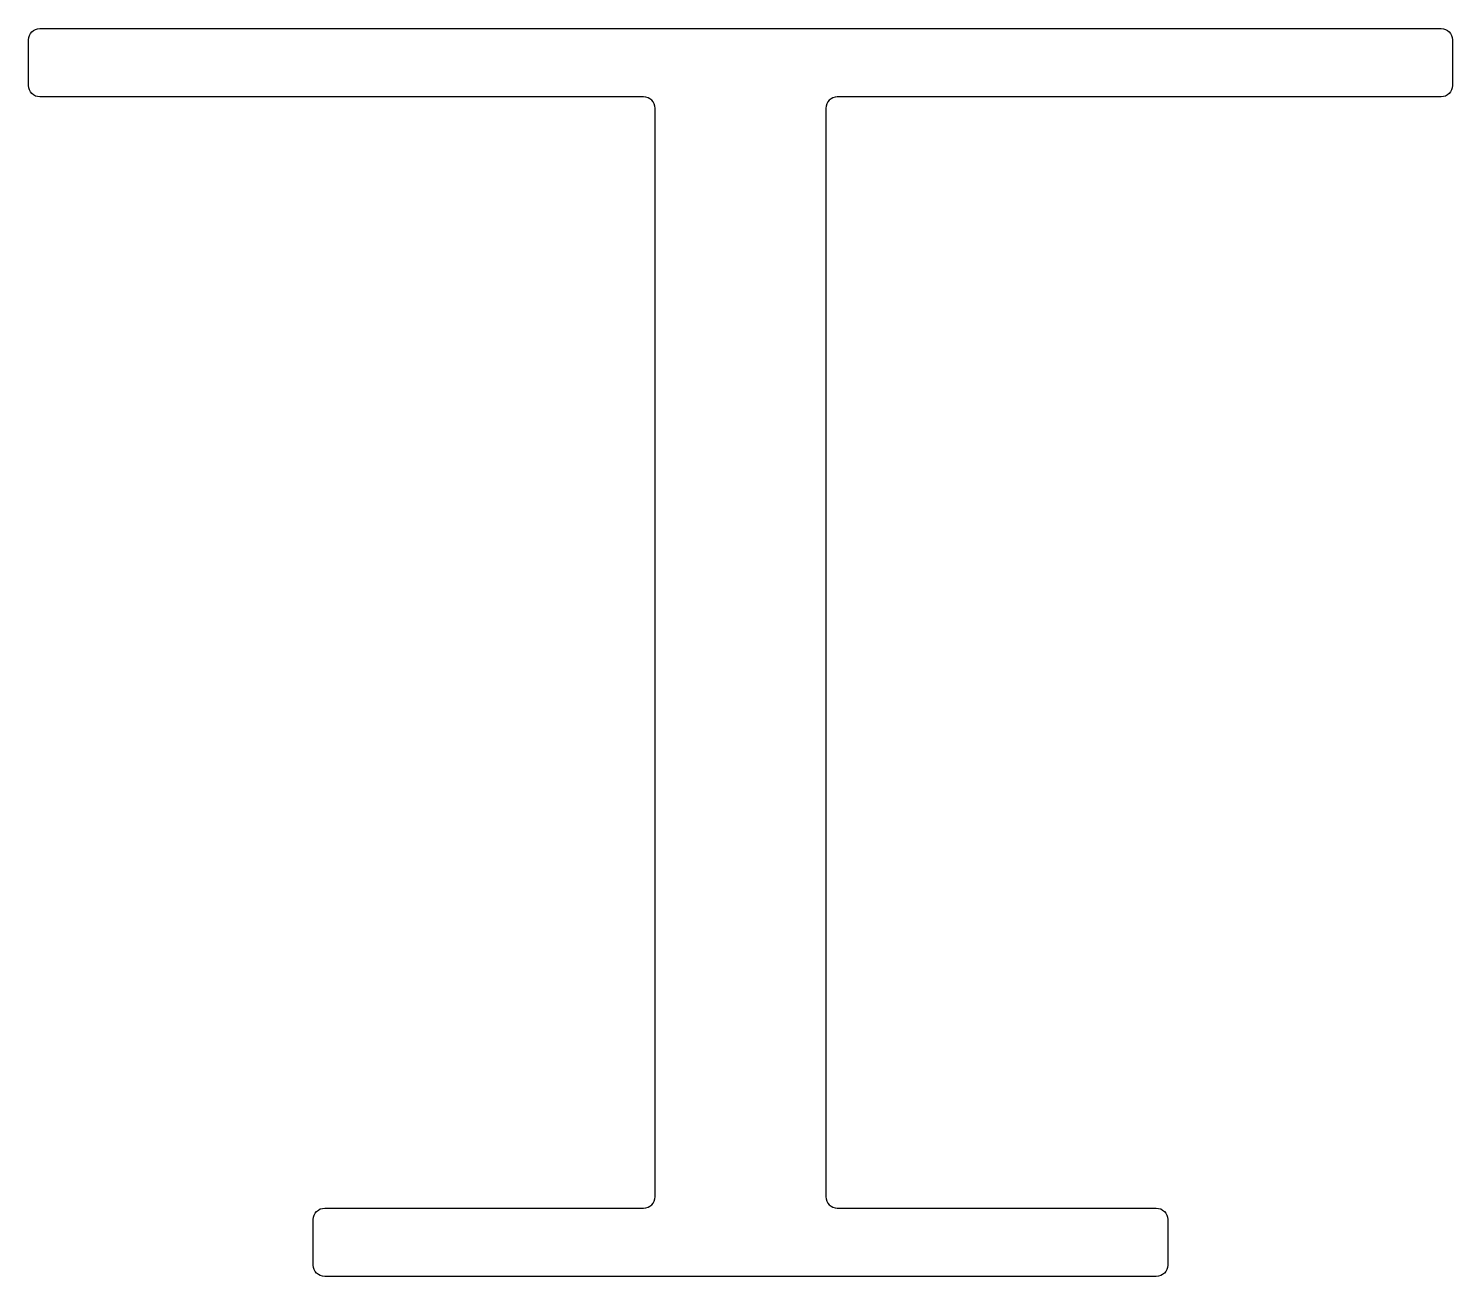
# Model space of a CAD drawing. Extents: x 691.8 to 716.8, y -33.3 to -11.4.
import ezdxf

# ---------------------------------------------------------------- set-up
doc = ezdxf.new("R2010")
doc.units = 0
doc.header["$LTSCALE"] = 15
doc.layers.get('0').update_dxf_attribs({"linetype": 'CONTINUOUS'})

msp = doc.modelspace()

# ---------------------------------------------------------------- linework, layer by layer
at = {"color": 0, "ltscale": 0.05}
msp.add_lwpolyline([(716.603, -12.561), (706.003, -12.561, 0.414214), (705.803, -12.761), (705.803, -31.861, 0.414214), (706.003, -32.061), (711.603, -32.061, -0.414214), (711.803, -32.261), (711.803, -33.061, -0.414214), (711.603, -33.261), (697.003, -33.261, -0.414214), (696.803, -33.061), (696.803, -32.261, -0.414214), (697.003, -32.061), (702.603, -32.061, 0.414214), (702.803, -31.861), (702.803, -12.761, 0.414214), (702.603, -12.561), (692.003, -12.561, -0.414214), (691.803, -12.361), (691.803, -11.561, -0.414214), (692.003, -11.361), (716.603, -11.361, -0.414214), (716.803, -11.561), (716.803, -12.361, -0.414214)], format="xyb", close=True, dxfattribs=at)

doc.saveas('drawing.dxf')
